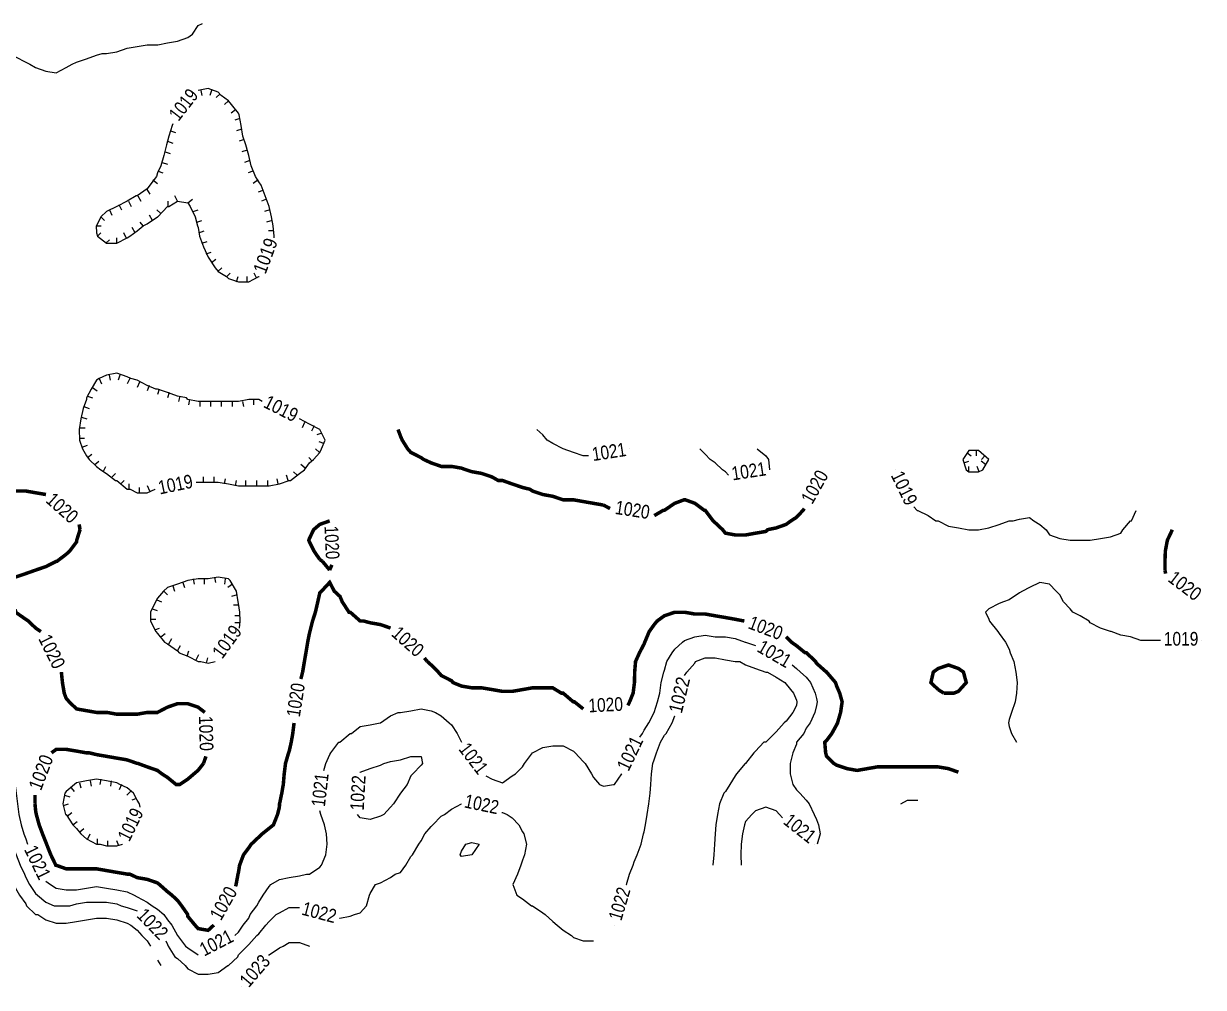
# Model space of a CAD drawing. Extents: x 628896 to 629881, y 4519192 to 4520125.
# Drawn here: x 629545.2 to 629880.8, y 4519204.3 to 4519478.5 of the extents above; entities that cross this region are included whole.
import ezdxf
from ezdxf.enums import TextEntityAlignment as Align

# ---------------------------------------------------------------- set-up
doc = ezdxf.new("R2010")
doc.units = 0

msp = doc.modelspace()

# ---------------------------------------------------------------- linework, layer by layer
at = {"layer": 'GSLAYER', "linetype": 'CONTINUOUS', "flags": 128}
for points in [[(629542.875, 4519469), (629545.8125, 4519467.5), (629546.9375, 4519467), (629548.625, 4519466), (629551.5625, 4519465), (629554.5, 4519464.5), (629557.3125, 4519466), (629559, 4519467), (629560.25, 4519467.5), (629563.0625, 4519468.5), (629565.9375, 4519469.5), (629567.5, 4519470), (629568.8125, 4519470), (629571.6875, 4519470.5), (629574.625, 4519471.5), (629577.5, 4519472), (629580.375, 4519472.5), (629583.25, 4519472.5), (629583.375, 4519472.5), (629586.125, 4519473), (629589, 4519473.5), (629591.875, 4519474.5), (629593.25, 4519475.5), (629594.8125, 4519478), (629596.125, 4519478.5)], [(629616.4375, 4519418), (629616.1875, 4519421), (629615.6875, 4519423.5), (629615, 4519426.5), (629615, 4519426.5), (629613.9375, 4519429.5), (629612.75, 4519432.5), (629612.0625, 4519433.5), (629611.1875, 4519435), (629609.9375, 4519438), (629609.25, 4519441), (629608.375, 4519444), (629607.5625, 4519446.5), (629607.0625, 4519449.5), (629606.5, 4519452.5), (629606.3125, 4519453), (629604.375, 4519455.5), (629603.5, 4519456.5), (629601.4375, 4519458), (629600.5625, 4519459), (629597.6875, 4519460), (629594.8125, 4519459.5)], [(629594.8125, 4519459.5), (629594.8125, 4519459.5)], [(629595.5625, 4519459.5), (629595.875, 4519458)], [(629598.625, 4519459.5), (629598.125, 4519458)], [(629601.125, 4519458.5), (629599.9375, 4519457.5)], [(629603.5, 4519456.5), (629602.375, 4519455.5)], [(629605.4375, 4519454), (629604.25, 4519453)], [(629606.6875, 4519451.5), (629605.25, 4519451)], [(629587.5, 4519449.5), (629586.5, 4519446.5), (629586.125, 4519445), (629585.8125, 4519444), (629585.125, 4519441), (629584.25, 4519438), (629583.25, 4519436), (629583, 4519435), (629581.0625, 4519432.5), (629580.375, 4519431.5), (629577.5, 4519429.5), (629577.25, 4519429.5), (629574.625, 4519428), (629571.6875, 4519426.5), (629568.8125, 4519425), (629567.1875, 4519423.5), (629565.9375, 4519421), (629565.8125, 4519421), (629565.9375, 4519419), (629566.1875, 4519418), (629568.8125, 4519416), (629571.6875, 4519416), (629574.625, 4519417.5), (629575.375, 4519418), (629577.5, 4519419.5), (629579.25, 4519421), (629580.375, 4519421.5), (629583.25, 4519423.5), (629583.375, 4519423.5), (629586.125, 4519426.5), (629586.5, 4519426.5), (629589, 4519428), (629591.875, 4519427.5), (629592.5625, 4519426.5), (629594, 4519423.5), (629594.6875, 4519421), (629594.8125, 4519420.5), (629595.25, 4519418), (629596.375, 4519415), (629597.6875, 4519412), (629599.6875, 4519409), (629600.5625, 4519408), (629602.875, 4519406.5), (629603.5, 4519406), (629606.3125, 4519405), (629609.25, 4519405), (629612.0625, 4519406.5), (629612.1875, 4519406.5)], [(629587, 4519448), (629588.4375, 4519447.5)], [(629587.6875, 4519450), (629587.5, 4519449.5)], [(629607.25, 4519448.5), (629605.75, 4519448)], [(629586.125, 4519445), (629587.6875, 4519444.5)], [(629607.9375, 4519445.5), (629606.5, 4519445)], [(629585.4375, 4519442), (629586.875, 4519441.5)], [(629608.8125, 4519442.5), (629607.3125, 4519442)], [(629584.625, 4519439), (629586.125, 4519438.5)], [(629609.5, 4519439.5), (629608, 4519439)], [(629582, 4519434), (629583.25, 4519433)], [(629583.4375, 4519436.5), (629584.8125, 4519436)], [(629610.4375, 4519436.5), (629609.0625, 4519436)], [(629611.875, 4519434), (629610.5, 4519433)], [(629580.1875, 4519431.5), (629581.0625, 4519430)], [(629613.25, 4519431), (629611.875, 4519430.5)], [(629572.3125, 4519427), (629573, 4519425.5)], [(629575, 4519428), (629575.75, 4519426.5)], [(629577.6875, 4519429.5), (629578.5625, 4519428)], [(629586.3125, 4519426.5), (629586.3125, 4519428)], [(629589, 4519428), (629588.1875, 4519429.5)], [(629591.9375, 4519427.5), (629593.25, 4519428.5)], [(629614.3125, 4519428.5), (629612.875, 4519428)], [(629569.625, 4519425.5), (629570.3125, 4519424)], [(629581.875, 4519422.5), (629581, 4519424)], [(629584.1875, 4519424.5), (629583.0625, 4519425.5)], [(629593.4375, 4519425), (629594.8125, 4519425.5)], [(629615.1875, 4519425.5), (629613.75, 4519425)], [(629565.8125, 4519421), (629567.25, 4519421)], [(629567.1875, 4519423.5), (629568.25, 4519422.5)], [(629576.9375, 4519419), (629576.0625, 4519420.5)], [(629579.25, 4519421), (629578.3125, 4519422)], [(629594.5, 4519422), (629595.9375, 4519422.5)], [(629615.875, 4519422.5), (629614.3125, 4519422)], [(629566.1875, 4519418), (629567.1875, 4519419)], [(629568.625, 4519416), (629569.625, 4519417)], [(629571.6875, 4519416), (629571.6875, 4519417.5)], [(629574.375, 4519417.5), (629573.6875, 4519419)], [(629595.0625, 4519419), (629596.5625, 4519419.5)], [(629616.25, 4519419.5), (629614.8125, 4519419.5)], [(629616.4375, 4519417.5), (629616.4375, 4519418)], [(629595.9375, 4519416), (629597.4375, 4519416.5)], [(629597.125, 4519413), (629598.5, 4519413.5)], [(629598.625, 4519410.5), (629599.875, 4519411.5)], [(629600.4375, 4519408), (629601.625, 4519409)], [(629603, 4519406.5), (629603.9375, 4519407.5)], [(629611.5, 4519406), (629610.8125, 4519407.5)], [(629605.75, 4519405), (629606.1875, 4519406.5)], [(629608.75, 4519405), (629608.75, 4519406.5)], [(629612.1875, 4519406.5), (629612.1875, 4519406.5)], [(629612.0625, 4519371.5), (629609.25, 4519371.5), (629606.3125, 4519371), (629603.5, 4519371), (629600.5625, 4519371), (629597.6875, 4519371), (629594.8125, 4519371), (629591.875, 4519371.5), (629591.5, 4519372), (629589, 4519372.5), (629586.125, 4519373.5), (629583.25, 4519374.5), (629582.8125, 4519374.5), (629580.375, 4519375.5), (629577.5, 4519377), (629575.6875, 4519377.5), (629574.625, 4519378), (629571.6875, 4519379), (629568.8125, 4519378.5), (629566.6875, 4519377.5), (629565.9375, 4519377), (629564.4375, 4519374.5), (629563.0625, 4519372), (629563.0625, 4519371.5), (629562.125, 4519369), (629561.4375, 4519366), (629561, 4519363), (629561.125, 4519360), (629562, 4519357.5), (629563.0625, 4519355.5), (629563.875, 4519354.5), (629565.9375, 4519352.5), (629567.1875, 4519351.5), (629568.8125, 4519350.5), (629571.375, 4519348.5), (629571.6875, 4519348.5), (629574.625, 4519346), (629575.5, 4519346), (629577.5, 4519345), (629580.375, 4519345), (629582.625, 4519346)], [(629566.6875, 4519377.5), (629567.375, 4519376)], [(629569.5, 4519378.5), (629569.8125, 4519377)], [(629572.5625, 4519378.5), (629572.0625, 4519377)], [(629575.375, 4519377.5), (629574.625, 4519376)], [(629564.8125, 4519375), (629566.125, 4519374)], [(629578.1875, 4519376.5), (629577.5, 4519375)], [(629580.9375, 4519375.5), (629580.375, 4519374)], [(629583.75, 4519374.5), (629583.25, 4519373)], [(629586.625, 4519373.5), (629586.125, 4519372)], [(629563.375, 4519372.5), (629564.75, 4519372)], [(629589.625, 4519372.5), (629589.25, 4519371)], [(629592.375, 4519371.5), (629592.0625, 4519370)], [(629595.3125, 4519371), (629595.3125, 4519369.5)], [(629598.375, 4519371), (629598.375, 4519369.5)], [(629601.4375, 4519371), (629601.4375, 4519369.5)], [(629604.5625, 4519371), (629604.5625, 4519369.5)], [(629607.5, 4519371), (629607.75, 4519369.5)], [(629610.625, 4519371.5), (629610.625, 4519370)], [(629613.0625, 4519371), (629612.0625, 4519371.5)], [(629562.375, 4519369.5), (629563.875, 4519369)], [(629561.125, 4519363.5), (629562.6875, 4519363.5)], [(629561.625, 4519366.5), (629563.1875, 4519366)], [(629594.8125, 4519348), (629597.6875, 4519348), (629600.5625, 4519348), (629603.5, 4519347.5), (629606.3125, 4519347), (629609.25, 4519347), (629612.0625, 4519347), (629615, 4519347), (629617.9375, 4519347.5), (629620.75, 4519348.5), (629621.125, 4519348.5), (629623.6875, 4519350.5), (629625.0625, 4519351.5), (629626.5, 4519353.5), (629627.6875, 4519354.5), (629629.4375, 4519356.5), (629629.9375, 4519357.5), (629631, 4519360), (629629.4375, 4519363), (629629.4375, 4519363), (629626.5, 4519364.5), (629623.6875, 4519366)], [(629623.6875, 4519366), (629623.6875, 4519366)], [(629625.125, 4519365), (629624.4375, 4519363.5)], [(629627.8125, 4519364), (629627.125, 4519362.5)], [(629561.125, 4519360.5), (629562.5625, 4519360.5)], [(629630, 4519362), (629628.625, 4519361.5)], [(629704.375, 4519355.5), (629701.5625, 4519356.5), (629698.625, 4519357.5), (629695.6875, 4519359), (629694.0625, 4519360), (629692.875, 4519361.5), (629691.1875, 4519363)], [(629561.875, 4519358), (629563.375, 4519358.5)], [(629629.3125, 4519356.5), (629628.1875, 4519357.5)], [(629630.625, 4519359), (629629.25, 4519359.5)], [(629717.5, 4519357.5), (629717.5, 4519357.5)], [(629744.8125, 4519351), (629743.9375, 4519351.5), (629741.875, 4519353.5), (629740.5, 4519354.5), (629739.0625, 4519356), (629737.5, 4519357.5)], [(629753.875, 4519357.5), (629756.3125, 4519355.5)], [(629819.75, 4519354.5), (629816.8125, 4519357), (629814, 4519357), (629812.3125, 4519354.5), (629813.3125, 4519351.5), (629814, 4519351), (629816.8125, 4519351), (629818, 4519351.5)], [(629816.125, 4519357), (629816.125, 4519355.5)], [(629563.375, 4519355), (629564.5625, 4519356)], [(629565.5, 4519353), (629566.5625, 4519354)], [(629627.3125, 4519354), (629626.3125, 4519355)], [(629705.875, 4519355.5), (629704.375, 4519355.5)], [(629756.3125, 4519355.5), (629757.0625, 4519354.5), (629757.3125, 4519351.5)], [(629812.625, 4519353.5), (629814.0625, 4519354)], [(629813.5, 4519356.5), (629814.6875, 4519355.5)], [(629818.75, 4519353), (629817.5, 4519354)], [(629818.5625, 4519355.5), (629817.625, 4519354.5)], [(629818, 4519351.5), (629819.75, 4519354.5)], [(629567.875, 4519351), (629568.625, 4519352.5)], [(629570.375, 4519349.5), (629571.375, 4519350.5)], [(629620.4375, 4519348.5), (629619.9375, 4519350)], [(629623, 4519350), (629622, 4519351)], [(629625.3125, 4519352), (629624.0625, 4519353)], [(629745.6875, 4519350), (629744.8125, 4519351)], [(629757.3125, 4519351.5), (629757.3125, 4519351.5)], [(629793.125, 4519351.5), (629793.125, 4519351.5)], [(629814, 4519351), (629814, 4519352.5)], [(629817, 4519351), (629816.4375, 4519352.5)], [(629572.8125, 4519347.5), (629573.8125, 4519348.5)], [(629575.25, 4519346), (629575.25, 4519347.5)], [(629578.125, 4519345), (629578.125, 4519346.5)], [(629581.0625, 4519345.5), (629580.4375, 4519347)], [(629594.3125, 4519348), (629594.8125, 4519348)], [(629596.375, 4519348), (629596.375, 4519349.5)], [(629599.375, 4519348), (629599.375, 4519349.5)], [(629602.375, 4519347.5), (629602.625, 4519349)], [(629605.4375, 4519347), (629605.75, 4519348.5)], [(629608.4375, 4519347), (629608.4375, 4519348.5)], [(629611.5, 4519347), (629611.5, 4519348.5)], [(629614.625, 4519347), (629614.625, 4519348.5)], [(629617.5625, 4519347.5), (629617.3125, 4519349)], [(629582.625, 4519346), (629582.625, 4519346)], [(629798.375, 4519341), (629799.375, 4519340)], [(629799.375, 4519340), (629799.5625, 4519340), (629802.5, 4519338.5), (629804.6875, 4519337), (629805.3125, 4519337), (629808.25, 4519335.5), (629811.0625, 4519335), (629814, 4519334.5), (629816.8125, 4519334.5), (629819.75, 4519335), (629822.6875, 4519336), (629825.5, 4519337), (629826.6875, 4519337), (629828.4375, 4519337.5), (629831.25, 4519338), (629832.5, 4519337), (629834.1875, 4519336), (629836.0625, 4519334.5), (629837, 4519333), (629839.875, 4519332), (629842.875, 4519331.5), (629845.6875, 4519331.5), (629848.5625, 4519331.5), (629851.4375, 4519332), (629854.3125, 4519332.5), (629857.25, 4519333.5), (629857.875, 4519334.5)], [(629860.0625, 4519337), (629860.3125, 4519337), (629861.625, 4519340)], [(629857.875, 4519334.5), (629860.0625, 4519337)], [(629606.8125, 4519308.5), (629606.6875, 4519311), (629606.3125, 4519313.5), (629606.1875, 4519314), (629605.75, 4519317), (629603.9375, 4519320), (629603.5, 4519320.5), (629600.5625, 4519321), (629597.6875, 4519320.5), (629594.8125, 4519320.5), (629591.875, 4519320), (629591.875, 4519320), (629589, 4519319), (629586.125, 4519318), (629585, 4519317), (629583.25, 4519315), (629582.6875, 4519314), (629581.3125, 4519311), (629581.3125, 4519308.5), (629582.8125, 4519305.5), (629583.25, 4519305), (629585.3125, 4519302.5), (629586.125, 4519302), (629589, 4519300), (629589.4375, 4519299.5), (629591.875, 4519298.5), (629594.8125, 4519297), (629595.5625, 4519297), (629597.6875, 4519296.5), (629599.6875, 4519297)], [(629593.4375, 4519320.5), (629593.6875, 4519319)], [(629596.5625, 4519320.5), (629596.5625, 4519319)], [(629599.5, 4519321), (629599.75, 4519319.5)], [(629602.5, 4519320.5), (629602.3125, 4519319)], [(629585.0625, 4519317), (629586.125, 4519316)], [(629587.6875, 4519318.5), (629588.125, 4519317)], [(629590.5, 4519319.5), (629591, 4519318)], [(629604.625, 4519319), (629603.3125, 4519318)], [(629865.875, 4519303), (629863, 4519303), (629860.0625, 4519304), (629857.25, 4519304.5), (629854.5625, 4519305.5), (629854.3125, 4519305.5), (629851.4375, 4519306.5), (629848.5625, 4519308), (629848.25, 4519308.5), (629845.6875, 4519310), (629843.625, 4519311), (629842.875, 4519312), (629840.9375, 4519314), (629839.875, 4519316), (629838.875, 4519317), (629837, 4519319), (629834.1875, 4519319.5), (629831.25, 4519318), (629829.3125, 4519317), (629828.4375, 4519316.5), (629825.5, 4519314.5), (629823.875, 4519314), (629822.6875, 4519313.5), (629819.75, 4519312), (629818.75, 4519311), (629819.75, 4519309), (629819.9375, 4519308.5), (629822.3125, 4519305.5), (629822.6875, 4519305), (629824.4375, 4519302.5), (629825.5, 4519300.5), (629825.8125, 4519299.5), (629826.875, 4519297), (629827.4375, 4519294), (629827.75, 4519291), (629827.625, 4519288), (629827.1875, 4519285.5), (629826.1875, 4519282.5), (629825.5, 4519280.5), (629825.3125, 4519279.5), (629825.5, 4519278.5), (629826.1875, 4519276.5), (629827.625, 4519274)], [(629583.0625, 4519314.5), (629584.375, 4519314)], [(629605.9375, 4519316), (629604.375, 4519315.5)], [(629606.375, 4519313), (629604.875, 4519313)], [(629581.8125, 4519312), (629583.1875, 4519311.5)], [(629606.8125, 4519310), (629605.25, 4519310)], [(629581.3125, 4519309), (629582.8125, 4519309)], [(629582.5, 4519306), (629583.875, 4519306.5)], [(629606.8125, 4519308), (629605.25, 4519308)], [(629606.625, 4519306.5), (629606.8125, 4519308.5)], [(629584.25, 4519304), (629585.4375, 4519305)], [(629586.5, 4519302), (629587.375, 4519303.5)], [(629721.25, 4519276.5), (629721.6875, 4519277.5), (629723, 4519279.5), (629724.5, 4519282.5), (629724.5625, 4519282.5), (629725.5, 4519285.5), (629726.125, 4519288), (629726.5625, 4519291), (629727.25, 4519294), (629727.4375, 4519294.5), (629728.125, 4519297), (629729.6875, 4519299.5), (629730.375, 4519300.5), (629732.625, 4519302.5), (629733.1875, 4519303), (629736.125, 4519304), (629739.0625, 4519304.5), (629741.875, 4519304), (629744.8125, 4519304), (629747.625, 4519303.5), (629750.375, 4519302.5), (629750.5625, 4519302.5), (629753.375, 4519301.5)], [(629868.5625, 4519303), (629865.875, 4519303)], [(629880.25, 4519303), (629880.25, 4519303)], [(629588.9375, 4519300), (629589.8125, 4519301.5)], [(629591.6875, 4519298.5), (629592.1875, 4519300)], [(629753.375, 4519301.5), (629753.375, 4519301.5)], [(629594.3125, 4519297.5), (629595, 4519299)], [(629597.25, 4519296.5), (629597.625, 4519298)], [(629599.6875, 4519297), (629599.6875, 4519297)], [(629733.1875, 4519293), (629733.875, 4519294), (629736.125, 4519296.5), (629736.3125, 4519297), (629739.0625, 4519298), (629741.875, 4519298), (629744.8125, 4519297.5), (629747.625, 4519297), (629748.875, 4519297), (629750.5625, 4519296), (629753.375, 4519295), (629756.3125, 4519294), (629756.8125, 4519294), (629759.25, 4519292.5), (629761.6875, 4519291), (629762.0625, 4519290.5), (629764.125, 4519288), (629765, 4519286), (629765.125, 4519285.5), (629765, 4519284.5), (629763.9375, 4519282.5), (629762.0625, 4519280), (629761.5, 4519279.5), (629759.25, 4519277), (629758.75, 4519276.5), (629756.3125, 4519274), (629755.75, 4519274), (629753.375, 4519271.5), (629752.875, 4519271), (629750.5625, 4519268), (629750.375, 4519268), (629748, 4519265), (629747.625, 4519264.5), (629746.0625, 4519262), (629744.8125, 4519260), (629744.3125, 4519259.5), (629743.125, 4519256.5), (629742.5625, 4519253.5), (629742.125, 4519250.5), (629741.875, 4519248), (629741.6875, 4519245), (629741.5, 4519242), (629741.25, 4519239)], [(629733.1875, 4519293), (629733.1875, 4519293)], [(629765, 4519295), (629766.1875, 4519294), (629767.8125, 4519292.5), (629769, 4519291), (629770.375, 4519288), (629770.6875, 4519286.5), (629770.875, 4519285.5), (629770.6875, 4519284.5), (629770.25, 4519282.5), (629768.875, 4519279.5), (629767.8125, 4519278), (629767.0625, 4519276.5), (629765.0625, 4519274), (629765, 4519273.5), (629763.9375, 4519271), (629763.25, 4519268), (629763.25, 4519265), (629764, 4519262), (629765, 4519260.5), (629766, 4519259.5), (629767.8125, 4519257.5), (629768.625, 4519256.5), (629770, 4519253.5), (629770.6875, 4519252), (629771.3125, 4519250.5), (629771.75, 4519248), (629770.9375, 4519245)], [(629763.75, 4519296), (629765, 4519295)], [(629522.6875, 4519286), (629523.9375, 4519285.5), (629525.625, 4519284.5), (629528.0625, 4519282.5), (629528.4375, 4519282), (629530.25, 4519279.5), (629531.375, 4519278), (629532.625, 4519276.5), (629534.25, 4519274.5), (629535.1875, 4519274), (629537.125, 4519271), (629537.3125, 4519271), (629540.0625, 4519268), (629540.125, 4519268), (629541.875, 4519265), (629542.6875, 4519262), (629542.875, 4519261), (629543.0625, 4519259.5), (629543.4375, 4519256.5), (629543.875, 4519253.5), (629544.5, 4519250.5), (629545.3125, 4519248), (629545.8125, 4519246.5), (629546.3125, 4519245)], [(629631.125, 4519268), (629632.25, 4519270.5), (629632.5625, 4519271), (629634.875, 4519274), (629635.1875, 4519274), (629638.125, 4519276.5), (629638.4375, 4519276.5), (629640.9375, 4519278.5), (629643.8125, 4519279), (629646.625, 4519279.5), (629646.6875, 4519279.5), (629649.5625, 4519281.5), (629651.6875, 4519282.5), (629652.4375, 4519282.5), (629655.3125, 4519283), (629658.25, 4519283.5), (629661.125, 4519283), (629662.3125, 4519282.5), (629664, 4519281.5), (629666.25, 4519279.5), (629666.9375, 4519279), (629668.5, 4519276.5), (629669.75, 4519274)], [(629716.6875, 4519233.5), (629717.5, 4519236.5), (629718.5625, 4519239), (629718.8125, 4519240), (629719.6875, 4519242), (629720.8125, 4519245), (629721.5, 4519248), (629721.6875, 4519248.5), (629722.0625, 4519250.5), (629722.5625, 4519253.5), (629723, 4519256.5), (629723.4375, 4519259.5), (629723.625, 4519262), (629723.8125, 4519265), (629724.1875, 4519268), (629724.5625, 4519269), (629725.1875, 4519271), (629726.375, 4519274), (629727.4375, 4519276), (629728, 4519276.5), (629729.6875, 4519279.5), (629730.375, 4519281.5)], [(629730.375, 4519281.5), (629730.375, 4519281.5)], [(629720.5, 4519275.5), (629721.25, 4519276.5)], [(629669.75, 4519274), (629669.75, 4519274)], [(629678.4375, 4519263.5), (629681.375, 4519262.5), (629684.1875, 4519264.5), (629685.0625, 4519265), (629687.125, 4519267), (629687.6875, 4519268), (629689.9375, 4519271), (629692.875, 4519272.5), (629695.6875, 4519273), (629698.625, 4519273), (629701.5625, 4519271.5), (629702.0625, 4519271), (629704.375, 4519268.5), (629704.875, 4519268), (629706.75, 4519265), (629707.25, 4519264), (629709, 4519262), (629710.125, 4519261.5), (629713, 4519262), (629713.25, 4519262), (629715.3125, 4519265)], [(629640.9375, 4519265.5), (629643.8125, 4519266.5), (629646.6875, 4519267.5), (629647.6875, 4519268), (629649.5625, 4519268.5), (629652.4375, 4519269), (629655.3125, 4519270), (629658.25, 4519270), (629658.6875, 4519268), (629658.25, 4519267.5), (629655.875, 4519265), (629655.3125, 4519264.5), (629654.25, 4519262), (629652.4375, 4519259.5), (629652.375, 4519259.5), (629650.4375, 4519256.5), (629649.5625, 4519255.5), (629647.6875, 4519253.5), (629646.6875, 4519253), (629643.8125, 4519252), (629640.9375, 4519252.5), (629640.1875, 4519253.5)], [(629630.625, 4519266), (629631.125, 4519268)], [(629578.125, 4519256.5), (629577.5, 4519257.5), (629576.4375, 4519259.5), (629574.625, 4519261), (629572.5625, 4519262), (629571.6875, 4519262.5), (629568.8125, 4519263), (629565.9375, 4519263.5), (629563.0625, 4519263), (629560.25, 4519262.5), (629559.6875, 4519262), (629557.3125, 4519260), (629556.9375, 4519259.5), (629556.3125, 4519256.5), (629557.125, 4519253.5), (629557.3125, 4519253.5), (629559.1875, 4519250.5), (629560.25, 4519249.5), (629561.4375, 4519248), (629563.0625, 4519246.5), (629565.9375, 4519245), (629567, 4519245), (629568.8125, 4519244.5), (629571.6875, 4519244.5), (629573.3125, 4519245)], [(629564.125, 4519263), (629564.375, 4519261.5)], [(629567.1875, 4519263.5), (629566.875, 4519262)], [(629570.125, 4519263), (629569.875, 4519261.5)], [(629640.875, 4519265.5), (629640.9375, 4519265.5)], [(629676.6875, 4519264.5), (629678.4375, 4519263.5)], [(629715.3125, 4519265), (629715.3125, 4519265)], [(629558.6875, 4519261), (629559.625, 4519260)], [(629561.125, 4519262.5), (629561.4375, 4519261)], [(629573, 4519262), (629572.375, 4519260.5)], [(629575.5625, 4519260), (629574.5625, 4519259)], [(629556.5625, 4519256), (629558, 4519256.5)], [(629556.8125, 4519259), (629558.3125, 4519258.5)], [(629577.3125, 4519258), (629575.9375, 4519257.5)], [(629578.3125, 4519255.5), (629578.125, 4519256.5)], [(629635.1875, 4519224), (629638.125, 4519224.5), (629639.3125, 4519225), (629640.9375, 4519225.5), (629642.6875, 4519227.5), (629643.5625, 4519230.5), (629643.8125, 4519231), (629645.25, 4519233.5), (629646.6875, 4519234), (629649.5625, 4519235.5), (629650.875, 4519236.5), (629652.4375, 4519237), (629653.9375, 4519239), (629655.3125, 4519241.5), (629655.8125, 4519242), (629657.625, 4519245), (629658.25, 4519246), (629659.3125, 4519248), (629661.125, 4519250), (629661.625, 4519250.5), (629664, 4519253), (629664.875, 4519253.5), (629666.9375, 4519255), (629669.75, 4519256.5)], [(629669.75, 4519256.5), (629669.75, 4519256.5)], [(629794.6875, 4519256.5), (629796.625, 4519257.5)], [(629796.625, 4519257.5), (629799.5625, 4519257.5)], [(629557.625, 4519253), (629558.875, 4519254)], [(629605.25, 4519219), (629606.3125, 4519220), (629607.6875, 4519222), (629609.25, 4519224), (629609.625, 4519225), (629611.5625, 4519227.5), (629612.0625, 4519228.5), (629613.3125, 4519230.5), (629615, 4519233), (629615.5, 4519233.5), (629617.9375, 4519235), (629620.75, 4519235.5), (629623.6875, 4519236), (629625.625, 4519236.5), (629626.5, 4519236.5), (629629.4375, 4519238.5), (629629.9375, 4519239), (629631.125, 4519242), (629631.5, 4519245), (629631.3125, 4519248), (629630.8125, 4519250.5), (629629.75, 4519253.5), (629629.4375, 4519254.5)], [(629629.4375, 4519254.5), (629629.4375, 4519254.5)], [(629640.1875, 4519253.5), (629640.1875, 4519253.5)], [(629681.25, 4519254), (629681.375, 4519254)], [(629681.375, 4519254), (629682.75, 4519253.5), (629684.1875, 4519252.5), (629686.0625, 4519250.5), (629687.125, 4519248.5), (629687.5, 4519248), (629688.1875, 4519245), (629687.625, 4519242), (629687.125, 4519240.5), (629686.625, 4519239), (629685.625, 4519236.5), (629684.3125, 4519233.5), (629685.4375, 4519230.5), (629687.125, 4519229.5), (629689.625, 4519227.5), (629689.9375, 4519227.5), (629692.875, 4519225.5), (629693.5625, 4519225), (629695.6875, 4519223), (629697, 4519222), (629698.625, 4519220.5), (629701, 4519219), (629701.5625, 4519218.5), (629704.375, 4519217.5), (629707.25, 4519217.5)], [(629760.1875, 4519253.5), (629759.25, 4519254.5), (629756.3125, 4519255.5), (629753.375, 4519254.5), (629752.3125, 4519253.5), (629750.5625, 4519251.5), (629750.1875, 4519250.5), (629749.6875, 4519248), (629749.25, 4519245), (629749.1875, 4519242), (629749.3125, 4519239)], [(629761.0625, 4519252.5), (629760.1875, 4519253.5)], [(629559.1875, 4519250.5), (629560.4375, 4519251.5)], [(629561.1875, 4519248.5), (629562.375, 4519249.5)], [(629540.75, 4519248), (629541.8125, 4519245), (629542.875, 4519242.5), (629543.0625, 4519242), (629544.25, 4519239), (629545.4375, 4519236.5), (629545.8125, 4519235.5), (629546.875, 4519233.5), (629548.625, 4519231), (629549.125, 4519230.5), (629551.5625, 4519228.5), (629553.875, 4519227.5), (629554.5, 4519227.5), (629557.3125, 4519227.5), (629558.3125, 4519227.5), (629560.25, 4519228), (629563.0625, 4519228.5), (629565.9375, 4519228.5), (629568.8125, 4519228.5), (629571.6875, 4519228), (629572.9375, 4519227.5), (629574.625, 4519227), (629577.5, 4519226)], [(629563.4375, 4519246.5), (629564.125, 4519248)], [(629566.1875, 4519245), (629566.1875, 4519246.5)], [(629569.1875, 4519244.5), (629569.1875, 4519246)], [(629572.25, 4519244.5), (629571.75, 4519246)], [(629546.3125, 4519245), (629546.3125, 4519245)], [(629573.3125, 4519245), (629573.3125, 4519245)], [(629669.75, 4519243), (629671, 4519245), (629672.6875, 4519245.5), (629674.75, 4519245), (629672.6875, 4519242), (629672.6875, 4519242), (629669.75, 4519241.5), (629669.375, 4519242)], [(629669.375, 4519242), (629669.75, 4519243)], [(629770.25, 4519245), (629770.25, 4519245)], [(629541.125, 4519236.5), (629542.5, 4519233.5), (629542.875, 4519232.5), (629544.0625, 4519230.5), (629545.8125, 4519228), (629546.0625, 4519227.5), (629548.625, 4519225), (629549.25, 4519225), (629551.5625, 4519223.5), (629554.5, 4519222.5), (629557.3125, 4519222.5), (629560.25, 4519223), (629563.0625, 4519223.5), (629565.9375, 4519224), (629568.8125, 4519224), (629571.6875, 4519223.5), (629574.625, 4519222.5), (629575.6875, 4519222), (629577.5, 4519220.5), (629578.875, 4519219), (629580.375, 4519217.5), (629581.25, 4519216)], [(629551.5625, 4519234.5), (629552.8125, 4519233.5)], [(629552.8125, 4519233.5), (629554.5, 4519232.5), (629557.3125, 4519232), (629560.25, 4519232), (629563.0625, 4519232.5), (629565.9375, 4519233), (629568.8125, 4519232.5), (629571.6875, 4519232), (629574.625, 4519231.5), (629576.625, 4519230.5), (629577.5, 4519230), (629580.375, 4519228.5), (629581.8125, 4519227.5), (629583.25, 4519226.5), (629585.0625, 4519225), (629586.125, 4519223.5), (629587.375, 4519222), (629589, 4519219), (629591.25, 4519216), (629591.875, 4519215.5), (629594.8125, 4519213.5)], [(629716.5625, 4519233.5), (629716.6875, 4519233.5)], [(629577.5, 4519226), (629577.5, 4519226)], [(629586.125, 4519216.5), (629586.3125, 4519216), (629588.1875, 4519213), (629589, 4519212.5), (629591.1875, 4519210.5), (629591.875, 4519209.5), (629594.8125, 4519208), (629597.6875, 4519208), (629600.5625, 4519208.5), (629603.25, 4519210.5), (629603.5, 4519210.5), (629606.125, 4519213), (629606.3125, 4519213.5), (629608.8125, 4519216), (629609.25, 4519216.5), (629611.5, 4519219), (629612.0625, 4519219.5), (629614.125, 4519222), (629615, 4519223), (629617.0625, 4519225), (629617.9375, 4519225.5), (629620.75, 4519227), (629623.6875, 4519227)], [(629623.6875, 4519227), (629623.6875, 4519227)], [(629635, 4519224), (629635.1875, 4519224)], [(629605.25, 4519219), (629605.25, 4519219)], [(629713.25, 4519222), (629713.25, 4519222)], [(629585.625, 4519217.5), (629586.125, 4519216.5)], [(629615, 4519213.5), (629617.9375, 4519215.5), (629619, 4519216), (629620.75, 4519217), (629623.6875, 4519217), (629626.5, 4519216)], [(629594.8125, 4519213.5), (629594.8125, 4519213.5)], [(629614.875, 4519213.5), (629615, 4519213.5)], [(629583.25, 4519212), (629584.1875, 4519210.5)], [(629607.1875, 4519204.5), (629607.1875, 4519204.5)]]:
    msp.add_lwpolyline(points, dxfattribs=at)
at = {"layer": 'GSLAYER', "linetype": 'CONTINUOUS', "const_width": 1, "flags": 128}
for points in [[(629710.125, 4519341.5), (629707.25, 4519342), (629704.375, 4519342.5), (629701.5625, 4519343), (629701, 4519343), (629698.625, 4519343), (629695.6875, 4519344), (629692.875, 4519344.5), (629689.9375, 4519345.5), (629689.1875, 4519346), (629687.125, 4519346.5), (629684.1875, 4519347.5), (629681.375, 4519348.5), (629680.1875, 4519348.5), (629678.4375, 4519349.5), (629675.5, 4519350.5), (629672.6875, 4519351), (629671.125, 4519351.5), (629669.75, 4519352), (629666.9375, 4519352.5), (629664, 4519352.5), (629661.125, 4519353.5), (629658.9375, 4519354.5), (629658.25, 4519355), (629655.3125, 4519356.5), (629654.4375, 4519357.5), (629652.875, 4519360), (629652.4375, 4519361), (629651.6875, 4519363)], [(629773.3125, 4519351.5), (629773.3125, 4519351.5)], [(629507.8125, 4519346), (629508.25, 4519345.5), (629510.6875, 4519343), (629511.125, 4519342), (629513.1875, 4519340), (629514.0625, 4519339.5), (629516.9375, 4519337.5), (629518.3125, 4519337), (629519.8125, 4519336.5), (629521.3125, 4519337), (629522.6875, 4519338), (629525.3125, 4519340), (629525.625, 4519340), (629528.4375, 4519342), (629529.625, 4519343), (629531.375, 4519344), (629534.25, 4519344.5), (629537.125, 4519345), (629540.0625, 4519345.5), (629542.875, 4519345.5), (629545.8125, 4519345.5), (629548.625, 4519345), (629551.5625, 4519344.5)], [(629551.5625, 4519344.5), (629551.5625, 4519344.5)], [(629766.875, 4519340), (629765, 4519338), (629763.4375, 4519337), (629762.0625, 4519336), (629759.25, 4519335), (629756.8125, 4519334.5), (629756.3125, 4519334), (629753.375, 4519333.5), (629750.5625, 4519333), (629747.625, 4519333), (629744.8125, 4519333.5), (629744, 4519334.5), (629741.875, 4519336.5), (629741.3125, 4519337), (629739.0625, 4519340), (629738.8125, 4519340), (629736.125, 4519342), (629733.375, 4519343), (629733.1875, 4519343), (629733.0625, 4519343), (629730.375, 4519342), (629727.4375, 4519340), (629727.125, 4519340), (629724.5625, 4519338.5)], [(629712, 4519340.5), (629710.125, 4519341.5)], [(629767.25, 4519340.5), (629766.875, 4519340)], [(629561, 4519336), (629561.25, 4519334.5)], [(629629.4375, 4519326), (629627.75, 4519328.5), (629626.5, 4519331), (629626.3125, 4519331.5), (629626.5, 4519332), (629627.6875, 4519334.5), (629629.4375, 4519336), (629632.25, 4519337)], [(629632.25, 4519337), (629632.25, 4519337)], [(629724.5625, 4519338.5), (629724.5625, 4519338.5)], [(629561.25, 4519334.5), (629560.3125, 4519331.5), (629560.25, 4519331), (629558.375, 4519328.5), (629557.3125, 4519327.5), (629554.6875, 4519325.5), (629554.5, 4519325.5), (629551.5625, 4519324), (629548.625, 4519323), (629545.8125, 4519322), (629542.875, 4519321), (629540.0625, 4519320), (629538.6875, 4519320), (629537.3125, 4519317), (629538.875, 4519314), (629540.0625, 4519313.5), (629542.875, 4519311.5), (629542.9375, 4519311), (629545.8125, 4519309), (629546.5625, 4519308.5), (629548.625, 4519306.5), (629550.125, 4519305.5)], [(629869.8125, 4519323), (629869.8125, 4519325.5), (629869.9375, 4519328.5), (629870.5, 4519331.5), (629871.6875, 4519334), (629871.875, 4519334.5)], [(629630.1875, 4519325.5), (629629.4375, 4519326)], [(629632.25, 4519323), (629630.1875, 4519325.5)], [(629632.875, 4519324.5), (629632.25, 4519323)], [(629870, 4519322), (629869.8125, 4519323)], [(629624.5625, 4519294), (629625.0625, 4519297), (629625.5, 4519299.5), (629626, 4519302.5), (629626.5, 4519305), (629626.625, 4519305.5), (629627.375, 4519308.5), (629628.1875, 4519311), (629628.875, 4519314), (629629.4375, 4519316.5), (629629.9375, 4519317), (629632.25, 4519319.5), (629633.5625, 4519317), (629635.1875, 4519315.5), (629635.8125, 4519314), (629637.75, 4519311), (629638.125, 4519311), (629640.9375, 4519308.5), (629641.9375, 4519308.5), (629643.8125, 4519308), (629646.6875, 4519307.5), (629649.5625, 4519306.5)], [(629880.25, 4519314.5), (629880.25, 4519314.5)], [(629717.5625, 4519285.5), (629718.5625, 4519288), (629718.8125, 4519290), (629718.9375, 4519291), (629719, 4519294), (629719.25, 4519297), (629720.375, 4519299.5), (629721.6875, 4519302), (629721.875, 4519302.5), (629723.125, 4519305.5), (629724.5625, 4519307.5), (629725.375, 4519308.5), (629727.4375, 4519310), (629730.375, 4519311), (629733.1875, 4519311), (629736.125, 4519310.5), (629739.0625, 4519310.5), (629741.875, 4519310), (629744.8125, 4519309.5), (629747.625, 4519309), (629750.1875, 4519308.5)], [(629649.5625, 4519306.5), (629649.5625, 4519306.5)], [(629750.1875, 4519308.5), (629750.1875, 4519308.5)], [(629550.125, 4519305.5), (629550.125, 4519305.5)], [(629762.0625, 4519304), (629762.0625, 4519304)], [(629762.0625, 4519304), (629763.5625, 4519302.5), (629765, 4519301.5), (629767.4375, 4519299.5), (629767.8125, 4519299.5), (629770.4375, 4519297), (629770.6875, 4519296.5), (629773.5, 4519294), (629773.5625, 4519294), (629776.125, 4519291), (629776.4375, 4519290), (629777.3125, 4519288), (629778, 4519285.5), (629777.5625, 4519282.5), (629776.6875, 4519279.5), (629776.4375, 4519279), (629775.0625, 4519276.5), (629773.5625, 4519274.5), (629773.0625, 4519274), (629773.3125, 4519271), (629773.5625, 4519270), (629775.625, 4519268), (629776.4375, 4519267.5), (629779.4375, 4519266.5), (629782.25, 4519266), (629785.125, 4519266.5), (629788, 4519267), (629790.875, 4519267), (629793.8125, 4519267), (629796.625, 4519267), (629799.5625, 4519267), (629802.5, 4519267), (629805.3125, 4519267), (629808.25, 4519266.5), (629811.0625, 4519265.5)], [(629659.1875, 4519298), (629660, 4519297)], [(629660, 4519297), (629661.125, 4519296), (629663.125, 4519294), (629664, 4519293), (629666.9375, 4519291.5), (629667.3125, 4519291), (629669.75, 4519290), (629672.6875, 4519289.5), (629675.5, 4519289.5), (629678.4375, 4519289), (629681.375, 4519288.5), (629684.1875, 4519288.5), (629687.125, 4519289), (629689.9375, 4519289.5), (629692.875, 4519289.5), (629695.6875, 4519289.5), (629698.125, 4519288), (629698.625, 4519288), (629701.5625, 4519285.5), (629701.875, 4519285.5), (629704.375, 4519283.5)], [(629805.3125, 4519289), (629803.25, 4519291), (629803.9375, 4519294), (629805.3125, 4519295), (629808.25, 4519296), (629811.0625, 4519295), (629812.5, 4519294), (629813.3125, 4519291), (629811.0625, 4519288.5), (629809.8125, 4519288), (629808.25, 4519288), (629806.875, 4519288)], [(629555.9375, 4519294), (629555.9375, 4519294)], [(629555.9375, 4519294), (629556.25, 4519291), (629556.75, 4519288), (629557.3125, 4519286.5), (629558.1875, 4519285.5), (629560.25, 4519283.5), (629563.0625, 4519283), (629565.9375, 4519282.5), (629568.8125, 4519282.5), (629568.9375, 4519282.5), (629571.6875, 4519282), (629574.625, 4519282), (629577.5, 4519282), (629580.375, 4519282.5), (629581.25, 4519282.5), (629583.25, 4519282.5), (629586.125, 4519284), (629589, 4519285), (629591.875, 4519285), (629594.8125, 4519284), (629596.75, 4519282.5)], [(629624.0625, 4519292), (629624.5625, 4519294)], [(629806.875, 4519288), (629805.3125, 4519289)], [(629596.75, 4519282.5), (629596.75, 4519282.5)], [(629704.375, 4519283.5), (629704.375, 4519283.5)], [(629717.0625, 4519284.5), (629717.5625, 4519285.5)], [(629605.625, 4519233.5), (629606.1875, 4519236.5), (629606.3125, 4519237), (629606.625, 4519239), (629607.75, 4519242), (629609.25, 4519244), (629609.9375, 4519245), (629612.0625, 4519247), (629613.125, 4519248), (629615, 4519249.5), (629616.25, 4519250.5), (629617.4375, 4519253.5), (629617.9375, 4519255.5), (629618, 4519256.5), (629618.625, 4519259.5), (629619.0625, 4519262), (629619.3125, 4519265), (629619.6875, 4519268), (629620.5625, 4519271), (629620.75, 4519271.5), (629621.3125, 4519274), (629621.75, 4519276.5), (629622.125, 4519279.5)], [(629622.125, 4519279.5), (629622.125, 4519279.5)], [(629596.375, 4519268), (629594.8125, 4519266), (629593.625, 4519265), (629591.875, 4519263.5), (629589.625, 4519262), (629589, 4519262), (629588.5625, 4519262), (629586.125, 4519264), (629584.5625, 4519265), (629583.25, 4519266), (629580.375, 4519267), (629577.6875, 4519268), (629577.5, 4519268), (629574.625, 4519269), (629571.6875, 4519269.5), (629568.8125, 4519270), (629565.9375, 4519270.5), (629563.875, 4519271), (629563.0625, 4519271), (629560.25, 4519271.5), (629557.3125, 4519272), (629554.5, 4519272), (629553.125, 4519271)], [(629553.125, 4519271), (629553.125, 4519271)], [(629597.0625, 4519270), (629596.375, 4519268)], [(629548.4375, 4519259), (629548.4375, 4519256.5)], [(629548.4375, 4519256.5), (629548.625, 4519254.5), (629548.8125, 4519253.5), (629549.625, 4519250.5), (629550.5625, 4519248), (629551.5625, 4519245.5), (629551.75, 4519245), (629552.9375, 4519242), (629554.375, 4519239), (629554.5, 4519239), (629557.3125, 4519238), (629560.25, 4519238), (629563.0625, 4519238), (629565.9375, 4519238), (629568.8125, 4519237.5), (629571.6875, 4519237), (629574.625, 4519236.5), (629575.375, 4519236.5), (629577.5, 4519235.5), (629580.375, 4519235), (629583.25, 4519234), (629583.875, 4519233.5), (629586.125, 4519231.5), (629587.375, 4519230.5), (629589, 4519229), (629590.125, 4519227.5), (629591.875, 4519225), (629591.875, 4519224.5), (629593.9375, 4519222), (629594.8125, 4519221), (629597.6875, 4519220.5), (629599.3125, 4519222)], [(629605.5, 4519233), (629605.625, 4519233.5)], [(629599.3125, 4519222), (629599.3125, 4519222)]]:
    msp.add_lwpolyline(points, dxfattribs=at)

# ---------------------------------------------------------------- texts
at = {"layer": 'GSLAYER', "color": 7}
for s, rotation, width, p, p2 in [('1019', 52.9, 0.773268, (629589.25, 4519450.5), (629595.125, 4519458)), ('1019', 68.6, 0.823501, (629614, 4519407), (629617.5625, 4519416.5)), ('1019', 334.7, 0.807646, (629613.125, 4519369.5), (629622, 4519365)), ('1021', 9.8, 0.790644, (629707.1875, 4519354), (629716.8125, 4519355.5)), ('1021', 7.3, 0.80067, (629746.875, 4519348.5), (629756.625, 4519350)), ('1019', 9.8, 0.802868, (629583.9375, 4519344.5), (629593.625, 4519346.5)), ('1020', 60.9, 0.749925, (629769.5, 4519341.5), (629774.25, 4519350)), ('1019', 296.6, 0.812221, (629791.75, 4519350), (629796.125, 4519341)), ('1020', 318.2, 0.753515, (629551.25, 4519342.5), (629558.5625, 4519336)), ('1020', 351, 0.75499, (629713.25, 4519339), (629722.9375, 4519337.5)), ('1020', 272.9, 0.732434, (629630.75, 4519335.5), (629631.1875, 4519326)), ('1020', 323.8, 0.766321, (629870.375, 4519320), (629878.3125, 4519314)), ('1020', 339.3, 0.757196, (629751, 4519306.5), (629760.1875, 4519303)), ('1019', 54.1, 0.802612, (629601.6875, 4519297.5), (629607.5, 4519305.5)), ('1020', 318.6, 0.753515, (629649.5625, 4519304.5), (629656.875, 4519298)), ('1020', 296.8, 0.772825, (629549.3125, 4519303.5), (629553.75, 4519294.5)), ('1021', 332.1, 0.809174, (629753.5, 4519300), (629762.125, 4519295)), ('1020', 81.2, 0.740723, (629623.75, 4519281), (629625.25, 4519290.5)), ('1022', 76, 0.755119, (629732.375, 4519282), (629734.8125, 4519292)), ('1020', 4.5, 0.756707, (629705.9375, 4519282.5), (629715.75, 4519283)), ('1020', 271.1, 0.770407, (629595.0625, 4519281.5), (629595.3125, 4519271.5)), ('1021', 305.9, 0.767053, (629668.75, 4519272), (629674.5, 4519264.5)), ('1021', 63.7, 0.810016, (629717.25, 4519265.5), (629721.5625, 4519274.5)), ('1020', 68.4, 0.783115, (629550.125, 4519260), (629553.75, 4519269.5)), ('1021', 83.8, 0.776456, (629630.875, 4519255.5), (629632, 4519265)), ('1022', 86.7, 0.734799, (629641.9375, 4519254.5), (629642.5, 4519264.5)), ('1022', 347.7, 0.716722, (629670.3125, 4519255.5), (629679.875, 4519253.5)), ('1019', 64.5, 0.76908, (629575.25, 4519245.5), (629579.4375, 4519254)), ('1021', 320.8, 0.787513, (629761, 4519251), (629768.625, 4519245)), ('1021', 296.6, 0.812221, (629545.25, 4519243.5), (629549.625, 4519234.5)), ('1020', 60.6, 0.752285, (629601.3125, 4519223), (629606.125, 4519231.5)), ('1022', 73.9, 0.689085, (629715.1875, 4519223), (629717.875, 4519232)), ('1022', 313.5, 0.713414, (629577.125, 4519224.5), (629583.875, 4519217.5)), ('1022', 345.2, 0.720686, (629624.0625, 4519225), (629633.5625, 4519222.5)), ('1021', 27.8, 0.794102, (629596.5625, 4519213), (629605.25, 4519217.5)), ('1023', 49.3, 0.722143, (629609.25, 4519204), (629615.625, 4519211.5))]:
    msp.add_text(s, height=3.89682, rotation=rotation, dxfattribs=dict(at, width=width)).set_placement(p, p2, align=Align.FIT)
at = {"layer": 'GSLAYER', "color": 7, "width": 0.796432}
msp.add_text('1019', height=3.89682, dxfattribs=at).set_placement((629869.5, 4519301.5), (629879.3125, 4519301.5), align=Align.FIT)

doc.saveas('drawing.dxf')
